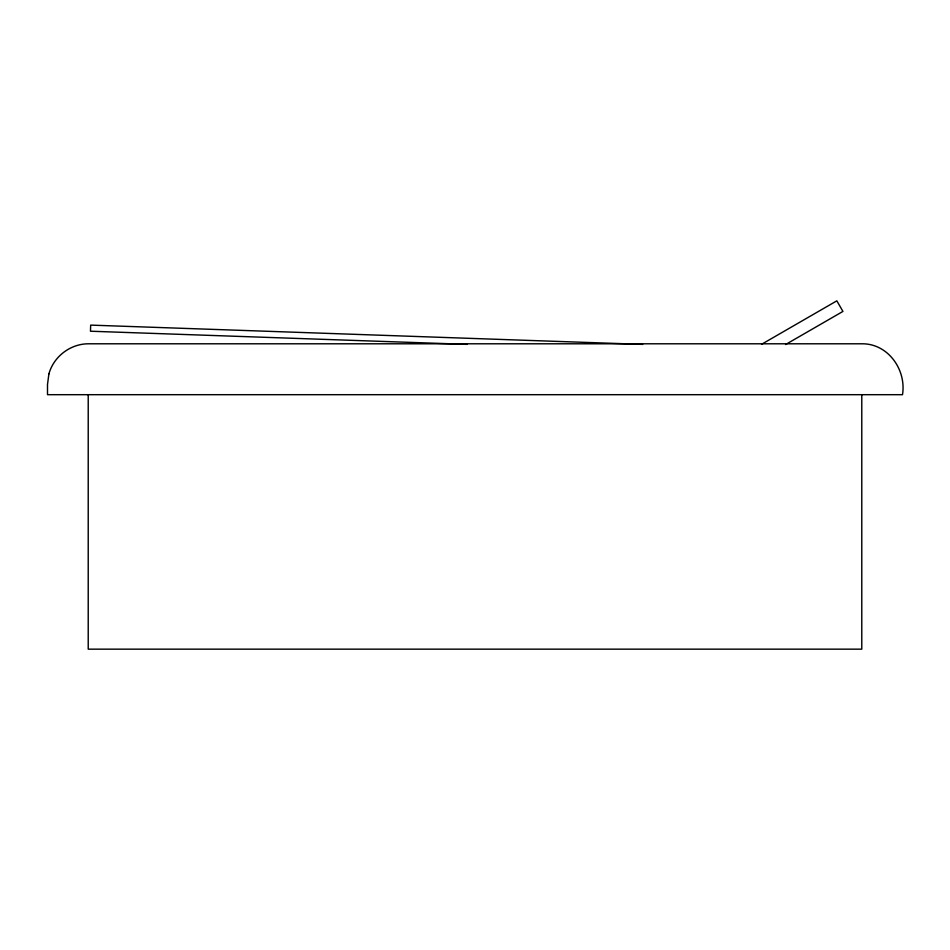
<?xml version="1.0" encoding="UTF-8"?>
<svg xmlns="http://www.w3.org/2000/svg" width="950" height="950" viewBox="0 0 950 950"><rect width="100%" height="100%" fill="white"/><g stroke="black" fill="none" stroke-linecap="round" stroke-linejoin="round"><path stroke-width="1.43" d="M761.579 344.292L836.831 300.841L842.935 311.422L785.567 344.541M642.687 344.387L90.677 325.114L90.464 331.218L467.305 344.375M861.781 394.689L861.781 649.159L88.219 649.159L88.219 394.689M48.889 373.968L47.5 384.512L47.5 394.689L902.5 394.689C906.561 369.823 888.084 343.378 861.781 343.793L88.219 343.793C70.217 343.9 53.639 356.618 48.889 373.968"/></g></svg>
